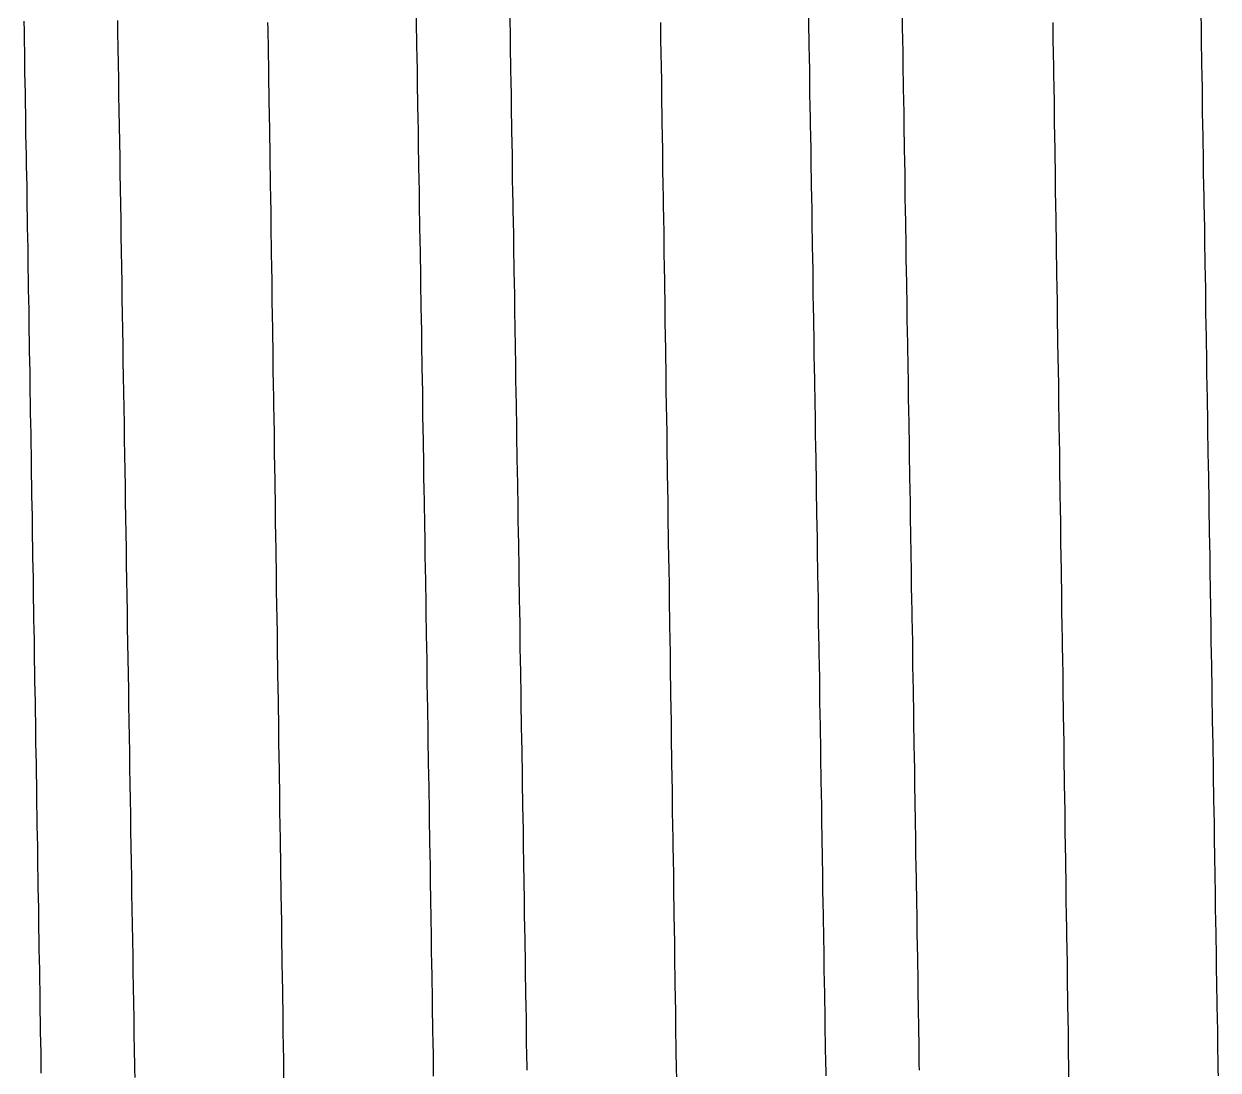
# Model space of a CAD drawing. Header units: millimetres. Extents: x 0 to 3800, y -67 to 2530.
# Drawn here: x 2234.521 to 2239.208, y 892.803 to 896.909 of the extents above; entities that cross this region are included whole.
import ezdxf

# ---------------------------------------------------------------- set-up
doc = ezdxf.new("R2010")
doc.units = ezdxf.units.MM
doc.layers.add('내부선 및 부속', color=4, linetype='Continuous')

msp = doc.modelspace()

# ---------------------------------------------------------------- linework, layer by layer
at = {"layer": '내부선 및 부속', "linetype": 'Continuous', "flags": 128}
for points in [[(2234.5208, 896.9197), (2234.5218, 896.8797), (2234.5218, 896.8387), (2234.5228, 896.7987), (2234.5238, 896.7577), (2234.5238, 896.7177), (2234.5248, 896.6767), (2234.5258, 896.6367), (2234.5258, 896.5957), (2234.5268, 896.5557), (2234.5278, 896.5147), (2234.5278, 896.4747), (2234.5288, 896.4337), (2234.5298, 896.3937), (2234.5298, 896.3527), (2234.5308, 896.3127), (2234.5318, 896.2717), (2234.5318, 896.2317), (2234.5328, 896.1907), (2234.5338, 896.1507), (2234.5338, 896.1097), (2234.5348, 896.0697), (2234.5358, 896.0287), (2234.5358, 895.9887), (2234.5368, 895.9477), (2234.5378, 895.9077), (2234.5378, 895.9077), (2234.5378, 895.8667), (2234.5388, 895.8267), (2234.5398, 895.7857), (2234.5398, 895.7457), (2234.5408, 895.7057), (2234.5418, 895.6647), (2234.5418, 895.6247), (2234.5428, 895.5837), (2234.5438, 895.5437), (2234.5438, 895.5027), (2234.5448, 895.4627), (2234.5458, 895.4217), (2234.5458, 895.3817), (2234.5468, 895.3407), (2234.5478, 895.3007), (2234.5478, 895.2597), (2234.5488, 895.2197), (2234.5498, 895.1787), (2234.5498, 895.1387), (2234.5508, 895.0977), (2234.5508, 895.0577), (2234.5518, 895.0167), (2234.5528, 894.9767), (2234.5528, 894.9357), (2234.5538, 894.8957), (2234.5548, 894.8547), (2234.5548, 894.8147), (2234.5558, 894.7737), (2234.5568, 894.7337), (2234.5568, 894.6927), (2234.5578, 894.6527), (2234.5588, 894.6117), (2234.5588, 894.5717), (2234.5598, 894.5317), (2234.5608, 894.4907), (2234.5608, 894.4507), (2234.5618, 894.4097), (2234.5628, 894.3697), (2234.5628, 894.3287), (2234.5638, 894.2887), (2234.5648, 894.2477), (2234.5648, 894.2077), (2234.5658, 894.1667), (2234.5668, 894.1267), (2234.5668, 894.0857), (2234.5678, 894.0457), (2234.5688, 894.0047), (2234.5688, 893.9647), (2234.5698, 893.9237), (2234.5698, 893.8837), (2234.5708, 893.8427), (2234.5718, 893.8027), (2234.5718, 893.7617), (2234.5728, 893.7217), (2234.5738, 893.6807), (2234.5738, 893.6407), (2234.5748, 893.5997), (2234.5758, 893.5597), (2234.5758, 893.5187), (2234.5768, 893.4787), (2234.5778, 893.4377), (2234.5778, 893.3977), (2234.5788, 893.3567), (2234.5798, 893.3167), (2234.5798, 893.2767), (2234.5808, 893.2357), (2234.5818, 893.1957), (2234.5818, 893.1547), (2234.5828, 893.1147), (2234.5838, 893.0737), (2234.5838, 893.0337), (2234.5848, 892.9927), (2234.5848, 892.9527), (2234.5858, 892.9117), (2234.5868, 892.8717), (2234.5868, 892.8307), (2234.5878, 892.7907)], [(2234.8878, 896.9217), (2234.8888, 896.8917), (2234.8888, 896.8607), (2234.8898, 896.8297), (2234.8898, 896.7987), (2234.8908, 896.7687), (2234.8908, 896.7377), (2234.8918, 896.7067), (2234.8918, 896.6767), (2234.8928, 896.6457), (2234.8928, 896.6147), (2234.8938, 896.5837), (2234.8938, 896.5537), (2234.8948, 896.5227), (2234.8948, 896.4917), (2234.8958, 896.4617), (2234.8958, 896.4307), (2234.8968, 896.3997), (2234.8968, 896.3687), (2234.8978, 896.3387), (2234.8978, 896.3077), (2234.8988, 896.2767), (2234.8988, 896.2457), (2234.8998, 896.2157), (2234.8998, 896.1847), (2234.9008, 896.1537), (2234.9008, 896.1237), (2234.9018, 896.0927), (2234.9018, 896.0617), (2234.9028, 896.0307), (2234.9028, 896.0007), (2234.9038, 895.9697), (2234.9038, 895.9387), (2234.9048, 895.9077), (2234.9048, 895.8777), (2234.9058, 895.8467), (2234.9058, 895.8157), (2234.9068, 895.7857), (2234.9068, 895.7857), (2234.9068, 895.7547), (2234.9078, 895.7237), (2234.9078, 895.6927), (2234.9088, 895.6627), (2234.9088, 895.6317), (2234.9098, 895.6007), (2234.9098, 895.5697), (2234.9108, 895.5397), (2234.9108, 895.5087), (2234.9118, 895.4777), (2234.9118, 895.4477), (2234.9128, 895.4167), (2234.9128, 895.3857), (2234.9138, 895.3547), (2234.9138, 895.3247), (2234.9148, 895.2937), (2234.9148, 895.2627), (2234.9158, 895.2317), (2234.9158, 895.2017), (2234.9168, 895.1707), (2234.9168, 895.1397), (2234.9178, 895.1097), (2234.9178, 895.0787), (2234.9188, 895.0477), (2234.9188, 895.0167), (2234.9198, 894.9867), (2234.9198, 894.9557), (2234.9208, 894.9247), (2234.9208, 894.8937), (2234.9218, 894.8637), (2234.9218, 894.8327), (2234.9228, 894.8017), (2234.9228, 894.7717), (2234.9238, 894.7407), (2234.9238, 894.7097), (2234.9248, 894.6787), (2234.9248, 894.6487), (2234.9258, 894.6177), (2234.9258, 894.5867), (2234.9268, 894.5567), (2234.9268, 894.5257), (2234.9278, 894.4947), (2234.9278, 894.4637), (2234.9288, 894.4337), (2234.9288, 894.4027), (2234.9298, 894.3717), (2234.9298, 894.3407), (2234.9308, 894.3107), (2234.9308, 894.2797), (2234.9318, 894.2487), (2234.9318, 894.2187), (2234.9328, 894.1877), (2234.9328, 894.1567), (2234.9338, 894.1257), (2234.9338, 894.0957), (2234.9348, 894.0647), (2234.9348, 894.0337), (2234.9358, 894.0027), (2234.9358, 893.9727), (2234.9368, 893.9417), (2234.9368, 893.9107), (2234.9378, 893.8807), (2234.9378, 893.8497), (2234.9388, 893.8187), (2234.9388, 893.7877), (2234.9398, 893.7577), (2234.9398, 893.7267), (2234.9408, 893.6957), (2234.9408, 893.6647), (2234.9418, 893.6347), (2234.9418, 893.6037), (2234.9428, 893.5727), (2234.9428, 893.5427), (2234.9438, 893.5117), (2234.9438, 893.4807), (2234.9448, 893.4497), (2234.9448, 893.4197), (2234.9458, 893.3887), (2234.9458, 893.3577), (2234.9468, 893.3267), (2234.9468, 893.2967), (2234.9478, 893.2657), (2234.9478, 893.2347), (2234.9488, 893.2047), (2234.9488, 893.1737), (2234.9498, 893.1427), (2234.9498, 893.1117), (2234.9508, 893.0817), (2234.9508, 893.0507), (2234.9518, 893.0197), (2234.9518, 892.9887), (2234.9528, 892.9587), (2234.9528, 892.9277), (2234.9538, 892.8967), (2234.9538, 892.8667), (2234.9548, 892.8357), (2234.9548, 892.8047), (2234.9558, 892.7737)], [(2235.5408, 892.8027), (2235.5408, 892.8297), (2235.5408, 892.8567), (2235.5398, 892.8837), (2235.5398, 892.9107), (2235.5388, 892.9377), (2235.5388, 892.9647), (2235.5388, 892.9917), (2235.5378, 893.0187), (2235.5378, 893.0457), (2235.5368, 893.0727), (2235.5368, 893.0997), (2235.5368, 893.1267), (2235.5358, 893.1537), (2235.5358, 893.1807), (2235.5348, 893.2087), (2235.5348, 893.2357), (2235.5348, 893.2627), (2235.5338, 893.2897), (2235.5338, 893.3167), (2235.5328, 893.3437), (2235.5328, 893.3707), (2235.5328, 893.3977), (2235.5318, 893.4247), (2235.5318, 893.4517), (2235.5308, 893.4787), (2235.5308, 893.5057), (2235.5308, 893.5327), (2235.5298, 893.5597), (2235.5298, 893.5867), (2235.5288, 893.6137), (2235.5288, 893.6407), (2235.5278, 893.6687), (2235.5278, 893.6957), (2235.5278, 893.7227), (2235.5268, 893.7497), (2235.5268, 893.7767), (2235.5258, 893.8037), (2235.5258, 893.8307), (2235.5258, 893.8577), (2235.5248, 893.8847), (2235.5248, 893.9117), (2235.5238, 893.9387), (2235.5238, 893.9657), (2235.5238, 893.9927), (2235.5228, 894.0197), (2235.5228, 894.0467), (2235.5218, 894.0737), (2235.5218, 894.1007), (2235.5218, 894.1277), (2235.5208, 894.1557), (2235.5208, 894.1827), (2235.5198, 894.2097), (2235.5198, 894.2367), (2235.5198, 894.2637), (2235.5188, 894.2907), (2235.5188, 894.3177), (2235.5178, 894.3447), (2235.5178, 894.3717), (2235.5178, 894.3987), (2235.5168, 894.4257), (2235.5168, 894.4527), (2235.5158, 894.4797), (2235.5158, 894.5067), (2235.5158, 894.5337), (2235.5148, 894.5607), (2235.5148, 894.5877), (2235.5138, 894.6147), (2235.5138, 894.6427), (2235.5128, 894.6697), (2235.5128, 894.6967), (2235.5128, 894.7237), (2235.5118, 894.7507), (2235.5118, 894.7777), (2235.5108, 894.8047), (2235.5108, 894.8317), (2235.5108, 894.8587), (2235.5098, 894.8857), (2235.5098, 894.9127), (2235.5088, 894.9397), (2235.5088, 894.9667), (2235.5088, 894.9937), (2235.5078, 895.0207), (2235.5078, 895.0477), (2235.5068, 895.0747), (2235.5068, 895.1017), (2235.5068, 895.1297), (2235.5058, 895.1567), (2235.5058, 895.1837), (2235.5048, 895.2107), (2235.5048, 895.2377), (2235.5048, 895.2647), (2235.5038, 895.2917), (2235.5038, 895.3187), (2235.5028, 895.3457), (2235.5028, 895.3727), (2235.5018, 895.3997), (2235.5018, 895.4267), (2235.5018, 895.4537), (2235.5008, 895.4807), (2235.5008, 895.5077), (2235.5008, 895.5077), (2235.4998, 895.5347), (2235.4998, 895.5617), (2235.4998, 895.5887), (2235.4988, 895.6167), (2235.4988, 895.6437), (2235.4978, 895.6707), (2235.4978, 895.6977), (2235.4978, 895.7247), (2235.4968, 895.7517), (2235.4968, 895.7787), (2235.4958, 895.8057), (2235.4958, 895.8327), (2235.4958, 895.8597), (2235.4948, 895.8867), (2235.4948, 895.9137), (2235.4938, 895.9407), (2235.4938, 895.9677), (2235.4928, 895.9947), (2235.4928, 896.0217), (2235.4928, 896.0487), (2235.4918, 896.0767), (2235.4918, 896.1037), (2235.4908, 896.1307), (2235.4908, 896.1577), (2235.4908, 896.1847), (2235.4898, 896.2117), (2235.4898, 896.2387), (2235.4888, 896.2657), (2235.4888, 896.2927), (2235.4888, 896.3197), (2235.4878, 896.3467), (2235.4878, 896.3737), (2235.4868, 896.4007), (2235.4868, 896.4277), (2235.4858, 896.4547), (2235.4858, 896.4817), (2235.4858, 896.5087), (2235.4848, 896.5357), (2235.4848, 896.5637), (2235.4838, 896.5907), (2235.4838, 896.6177), (2235.4838, 896.6447), (2235.4828, 896.6717), (2235.4828, 896.6987), (2235.4818, 896.7257), (2235.4818, 896.7527), (2235.4808, 896.7797), (2235.4808, 896.8067), (2235.4808, 896.8337), (2235.4798, 896.8607), (2235.4798, 896.8877), (2235.4788, 896.9147)], [(2236.0608, 896.9317), (2236.0608, 896.9077), (2236.0608, 896.8837), (2236.0618, 896.8597), (2236.0618, 896.8367), (2236.0618, 896.8127), (2236.0628, 896.7887), (2236.0628, 896.7647), (2236.0638, 896.7407), (2236.0638, 896.7167), (2236.0638, 896.6927), (2236.0648, 896.6687), (2236.0648, 896.6457), (2236.0658, 896.6217), (2236.0658, 896.5977), (2236.0658, 896.5737), (2236.0668, 896.5497), (2236.0668, 896.5257), (2236.0678, 896.5017), (2236.0678, 896.4787), (2236.0678, 896.4547), (2236.0688, 896.4307), (2236.0688, 896.4067), (2236.0698, 896.3827), (2236.0698, 896.3587), (2236.0698, 896.3347), (2236.0708, 896.3107), (2236.0708, 896.2877), (2236.0718, 896.2637), (2236.0718, 896.2397), (2236.0718, 896.2157), (2236.0728, 896.1917), (2236.0728, 896.1677), (2236.0738, 896.1437), (2236.0738, 896.1207), (2236.0738, 896.1207), (2236.0738, 896.0967), (2236.0748, 896.0727), (2236.0748, 896.0487), (2236.0758, 896.0247), (2236.0758, 896.0007), (2236.0758, 895.9767), (2236.0768, 895.9537), (2236.0768, 895.9297), (2236.0768, 895.9057), (2236.0778, 895.8817), (2236.0778, 895.8577), (2236.0788, 895.8337), (2236.0788, 895.8097), (2236.0788, 895.7857), (2236.0798, 895.7627), (2236.0798, 895.7387), (2236.0808, 895.7147), (2236.0808, 895.6907), (2236.0808, 895.6667), (2236.0818, 895.6427), (2236.0818, 895.6187), (2236.0828, 895.5957), (2236.0828, 895.5717), (2236.0828, 895.5477), (2236.0838, 895.5237), (2236.0838, 895.4997), (2236.0848, 895.4757), (2236.0848, 895.4517), (2236.0848, 895.4277), (2236.0858, 895.4047), (2236.0858, 895.3807), (2236.0858, 895.3567), (2236.0868, 895.3327), (2236.0868, 895.3087), (2236.0878, 895.2847), (2236.0878, 895.2607), (2236.0878, 895.2377), (2236.0888, 895.2137), (2236.0888, 895.1897), (2236.0898, 895.1657), (2236.0898, 895.1417), (2236.0898, 895.1177), (2236.0908, 895.0937), (2236.0908, 895.0707), (2236.0918, 895.0467), (2236.0918, 895.0227), (2236.0918, 894.9987), (2236.0928, 894.9747), (2236.0928, 894.9507), (2236.0928, 894.9267), (2236.0938, 894.9027), (2236.0938, 894.8797), (2236.0948, 894.8557), (2236.0948, 894.8317), (2236.0948, 894.8077), (2236.0958, 894.7837), (2236.0958, 894.7597), (2236.0968, 894.7357), (2236.0968, 894.7127), (2236.0968, 894.6887), (2236.0978, 894.6647), (2236.0978, 894.6407), (2236.0978, 894.6167), (2236.0988, 894.5927), (2236.0988, 894.5687), (2236.0998, 894.5447), (2236.0998, 894.5217), (2236.0998, 894.4977), (2236.1008, 894.4737), (2236.1008, 894.4497), (2236.1018, 894.4257), (2236.1018, 894.4017), (2236.1018, 894.3777), (2236.1028, 894.3547), (2236.1028, 894.3307), (2236.1028, 894.3067), (2236.1038, 894.2827), (2236.1038, 894.2587), (2236.1048, 894.2347), (2236.1048, 894.2107), (2236.1048, 894.1877), (2236.1058, 894.1637), (2236.1058, 894.1397), (2236.1068, 894.1157), (2236.1068, 894.0917), (2236.1068, 894.0677), (2236.1078, 894.0437), (2236.1078, 894.0197), (2236.1078, 893.9967), (2236.1088, 893.9727), (2236.1088, 893.9487), (2236.1098, 893.9247), (2236.1098, 893.9007), (2236.1098, 893.8767), (2236.1108, 893.8527), (2236.1108, 893.8297), (2236.1118, 893.8057), (2236.1118, 893.7817), (2236.1118, 893.7577), (2236.1128, 893.7337), (2236.1128, 893.7337), (2236.1128, 893.7097), (2236.1128, 893.6857), (2236.1138, 893.6617), (2236.1138, 893.6387), (2236.1148, 893.6147), (2236.1148, 893.5907), (2236.1148, 893.5667), (2236.1158, 893.5427), (2236.1158, 893.5187), (2236.1168, 893.4947), (2236.1168, 893.4717), (2236.1168, 893.4477), (2236.1178, 893.4237), (2236.1178, 893.3997), (2236.1178, 893.3757), (2236.1188, 893.3517), (2236.1188, 893.3277), (2236.1198, 893.3047), (2236.1198, 893.2807), (2236.1198, 893.2567), (2236.1208, 893.2327), (2236.1208, 893.2087), (2236.1218, 893.1847), (2236.1218, 893.1607), (2236.1218, 893.1367), (2236.1228, 893.1137), (2236.1228, 893.0897), (2236.1228, 893.0657), (2236.1238, 893.0417), (2236.1238, 893.0177), (2236.1248, 892.9937), (2236.1248, 892.9697), (2236.1248, 892.9467), (2236.1258, 892.9227), (2236.1258, 892.8987), (2236.1268, 892.8747), (2236.1268, 892.8507), (2236.1268, 892.8267), (2236.1278, 892.8027), (2236.1278, 892.7787)], [(2236.4278, 896.9307), (2236.4278, 896.9067), (2236.4288, 896.8827), (2236.4288, 896.8587), (2236.4288, 896.8347), (2236.4298, 896.8107), (2236.4298, 896.7877), (2236.4308, 896.7637), (2236.4308, 896.7397), (2236.4308, 896.7157), (2236.4318, 896.6917), (2236.4318, 896.6677), (2236.4328, 896.6437), (2236.4328, 896.6197), (2236.4328, 896.5967), (2236.4338, 896.5727), (2236.4338, 896.5487), (2236.4348, 896.5247), (2236.4348, 896.5007), (2236.4348, 896.4767), (2236.4358, 896.4527), (2236.4358, 896.4297), (2236.4368, 896.4057), (2236.4368, 896.3817), (2236.4368, 896.3577), (2236.4378, 896.3337), (2236.4378, 896.3097), (2236.4378, 896.2857), (2236.4388, 896.2627), (2236.4388, 896.2387), (2236.4398, 896.2147), (2236.4398, 896.1907), (2236.4398, 896.1667), (2236.4408, 896.1427), (2236.4408, 896.1427), (2236.4408, 896.1187), (2236.4418, 896.0947), (2236.4418, 896.0717), (2236.4418, 896.0477), (2236.4428, 896.0237), (2236.4428, 895.9997), (2236.4438, 895.9757), (2236.4438, 895.9517), (2236.4438, 895.9277), (2236.4448, 895.9047), (2236.4448, 895.8807), (2236.4458, 895.8567), (2236.4458, 895.8327), (2236.4458, 895.8087), (2236.4468, 895.7847), (2236.4468, 895.7607), (2236.4478, 895.7367), (2236.4478, 895.7137), (2236.4478, 895.6897), (2236.4488, 895.6657), (2236.4488, 895.6417), (2236.4488, 895.6177), (2236.4498, 895.5937), (2236.4498, 895.5697), (2236.4508, 895.5467), (2236.4508, 895.5227), (2236.4508, 895.4987), (2236.4518, 895.4747), (2236.4518, 895.4507), (2236.4528, 895.4267), (2236.4528, 895.4027), (2236.4528, 895.3797), (2236.4538, 895.3557), (2236.4538, 895.3317), (2236.4548, 895.3077), (2236.4548, 895.2837), (2236.4548, 895.2597), (2236.4558, 895.2357), (2236.4558, 895.2117), (2236.4558, 895.1887), (2236.4568, 895.1647), (2236.4568, 895.1407), (2236.4578, 895.1167), (2236.4578, 895.0927), (2236.4578, 895.0687), (2236.4588, 895.0447), (2236.4588, 895.0217), (2236.4598, 894.9977), (2236.4598, 894.9737), (2236.4598, 894.9497), (2236.4608, 894.9257), (2236.4608, 894.9017), (2236.4618, 894.8777), (2236.4618, 894.8537), (2236.4618, 894.8307), (2236.4628, 894.8067), (2236.4628, 894.7827), (2236.4628, 894.7587), (2236.4638, 894.7347), (2236.4638, 894.7107), (2236.4648, 894.6867), (2236.4648, 894.6637), (2236.4648, 894.6397), (2236.4658, 894.6157), (2236.4658, 894.5917), (2236.4668, 894.5677), (2236.4668, 894.5437), (2236.4668, 894.5197), (2236.4678, 894.4967), (2236.4678, 894.4727), (2236.4678, 894.4487), (2236.4688, 894.4247), (2236.4688, 894.4007), (2236.4698, 894.3767), (2236.4698, 894.3527), (2236.4698, 894.3287), (2236.4708, 894.3057), (2236.4708, 894.2817), (2236.4718, 894.2577), (2236.4718, 894.2337), (2236.4718, 894.2097), (2236.4728, 894.1857), (2236.4728, 894.1617), (2236.4728, 894.1387), (2236.4738, 894.1147), (2236.4738, 894.0907), (2236.4748, 894.0667), (2236.4748, 894.0427), (2236.4748, 894.0187), (2236.4758, 893.9947), (2236.4758, 893.9707), (2236.4768, 893.9477), (2236.4768, 893.9237), (2236.4768, 893.8997), (2236.4778, 893.8757), (2236.4778, 893.8517), (2236.4778, 893.8277), (2236.4788, 893.8037), (2236.4788, 893.7807), (2236.4798, 893.7567), (2236.4798, 893.7567), (2236.4798, 893.7327), (2236.4798, 893.7087), (2236.4808, 893.6847), (2236.4808, 893.6607), (2236.4818, 893.6367), (2236.4818, 893.6137), (2236.4818, 893.5897), (2236.4828, 893.5657), (2236.4828, 893.5417), (2236.4828, 893.5177), (2236.4838, 893.4937), (2236.4838, 893.4697), (2236.4848, 893.4457), (2236.4848, 893.4227), (2236.4848, 893.3987), (2236.4858, 893.3747), (2236.4858, 893.3507), (2236.4868, 893.3267), (2236.4868, 893.3027), (2236.4868, 893.2787), (2236.4878, 893.2557), (2236.4878, 893.2317), (2236.4878, 893.2077), (2236.4888, 893.1837), (2236.4888, 893.1597), (2236.4898, 893.1357), (2236.4898, 893.1117), (2236.4898, 893.0877), (2236.4908, 893.0647), (2236.4908, 893.0407), (2236.4918, 893.0167), (2236.4918, 892.9927), (2236.4918, 892.9687), (2236.4928, 892.9447), (2236.4928, 892.9207), (2236.4928, 892.8977), (2236.4938, 892.8737), (2236.4938, 892.8497), (2236.4948, 892.8257), (2236.4948, 892.8017)], [(2237.0188, 896.9147), (2237.0198, 896.8877), (2237.0198, 896.8607), (2237.0198, 896.8337), (2237.0208, 896.8067), (2237.0208, 896.7797), (2237.0218, 896.7527), (2237.0218, 896.7257), (2237.0228, 896.6987), (2237.0228, 896.6717), (2237.0228, 896.6447), (2237.0238, 896.6177), (2237.0238, 896.5907), (2237.0248, 896.5637), (2237.0248, 896.5357), (2237.0248, 896.5087), (2237.0258, 896.4817), (2237.0258, 896.4547), (2237.0268, 896.4277), (2237.0268, 896.4007), (2237.0278, 896.3737), (2237.0278, 896.3467), (2237.0278, 896.3197), (2237.0288, 896.2927), (2237.0288, 896.2657), (2237.0298, 896.2387), (2237.0298, 896.2117), (2237.0298, 896.1847), (2237.0308, 896.1577), (2237.0308, 896.1307), (2237.0318, 896.1037), (2237.0318, 896.0767), (2237.0318, 896.0487), (2237.0328, 896.0217), (2237.0328, 895.9947), (2237.0338, 895.9677), (2237.0338, 895.9407), (2237.0348, 895.9137), (2237.0348, 895.8867), (2237.0348, 895.8597), (2237.0358, 895.8327), (2237.0358, 895.8057), (2237.0368, 895.7787), (2237.0368, 895.7517), (2237.0368, 895.7247), (2237.0378, 895.6977), (2237.0378, 895.6977), (2237.0378, 895.6707), (2237.0388, 895.6437), (2237.0388, 895.6167), (2237.0388, 895.5887), (2237.0398, 895.5617), (2237.0398, 895.5347), (2237.0408, 895.5077), (2237.0408, 895.4807), (2237.0408, 895.4537), (2237.0418, 895.4267), (2237.0418, 895.3997), (2237.0428, 895.3727), (2237.0428, 895.3457), (2237.0438, 895.3187), (2237.0438, 895.2917), (2237.0438, 895.2647), (2237.0448, 895.2377), (2237.0448, 895.2107), (2237.0458, 895.1837), (2237.0458, 895.1567), (2237.0458, 895.1297), (2237.0468, 895.1017), (2237.0468, 895.0747), (2237.0478, 895.0477), (2237.0478, 895.0207), (2237.0478, 894.9937), (2237.0488, 894.9667), (2237.0488, 894.9397), (2237.0498, 894.9127), (2237.0498, 894.8857), (2237.0498, 894.8587), (2237.0508, 894.8317), (2237.0508, 894.8047), (2237.0518, 894.7777), (2237.0518, 894.7507), (2237.0528, 894.7237), (2237.0528, 894.6967), (2237.0528, 894.6697), (2237.0538, 894.6427), (2237.0538, 894.6147), (2237.0548, 894.5877), (2237.0548, 894.5607), (2237.0548, 894.5337), (2237.0558, 894.5067), (2237.0558, 894.4797), (2237.0568, 894.4527), (2237.0568, 894.4257), (2237.0568, 894.3987), (2237.0578, 894.3717), (2237.0578, 894.3447), (2237.0588, 894.3177), (2237.0588, 894.2907), (2237.0588, 894.2637), (2237.0598, 894.2367), (2237.0598, 894.2097), (2237.0608, 894.1827), (2237.0608, 894.1557), (2237.0608, 894.1277), (2237.0618, 894.1007), (2237.0618, 894.0737), (2237.0628, 894.0467), (2237.0628, 894.0197), (2237.0628, 893.9927), (2237.0638, 893.9657), (2237.0638, 893.9387), (2237.0648, 893.9117), (2237.0648, 893.8847), (2237.0648, 893.8577), (2237.0658, 893.8307), (2237.0658, 893.8037), (2237.0668, 893.7767), (2237.0668, 893.7497), (2237.0678, 893.7227), (2237.0678, 893.6957), (2237.0678, 893.6687), (2237.0688, 893.6407), (2237.0688, 893.6137), (2237.0698, 893.5867), (2237.0698, 893.5597), (2237.0698, 893.5327), (2237.0708, 893.5057), (2237.0708, 893.4787), (2237.0718, 893.4517), (2237.0718, 893.4247), (2237.0718, 893.3977), (2237.0728, 893.3707), (2237.0728, 893.3437), (2237.0738, 893.3167), (2237.0738, 893.2897), (2237.0738, 893.2627), (2237.0748, 893.2357), (2237.0748, 893.2087), (2237.0758, 893.1807), (2237.0758, 893.1537), (2237.0758, 893.1267), (2237.0768, 893.0997), (2237.0768, 893.0727), (2237.0778, 893.0457), (2237.0778, 893.0187), (2237.0778, 892.9917), (2237.0778, 892.9917), (2237.0788, 892.9647), (2237.0788, 892.9377), (2237.0798, 892.9107), (2237.0798, 892.8837), (2237.0798, 892.8567), (2237.0808, 892.8297), (2237.0808, 892.8027), (2237.0808, 892.8027)], [(2237.5998, 896.9317), (2237.6008, 896.9077), (2237.6008, 896.8837), (2237.6018, 896.8597), (2237.6018, 896.8367), (2237.6018, 896.8127), (2237.6028, 896.7887), (2237.6028, 896.7647), (2237.6038, 896.7407), (2237.6038, 896.7167), (2237.6038, 896.6927), (2237.6048, 896.6687), (2237.6048, 896.6457), (2237.6048, 896.6217), (2237.6058, 896.5977), (2237.6058, 896.5737), (2237.6068, 896.5497), (2237.6068, 896.5257), (2237.6068, 896.5017), (2237.6078, 896.4787), (2237.6078, 896.4547), (2237.6088, 896.4307), (2237.6088, 896.4067), (2237.6088, 896.3827), (2237.6098, 896.3587), (2237.6098, 896.3347), (2237.6108, 896.3107), (2237.6108, 896.2877), (2237.6108, 896.2637), (2237.6118, 896.2397), (2237.6118, 896.2157), (2237.6128, 896.1917), (2237.6128, 896.1677), (2237.6128, 896.1437), (2237.6138, 896.1207), (2237.6138, 896.1207), (2237.6138, 896.0967), (2237.6148, 896.0727), (2237.6148, 896.0487), (2237.6148, 896.0247), (2237.6158, 896.0007), (2237.6158, 895.9767), (2237.6168, 895.9537), (2237.6168, 895.9297), (2237.6168, 895.9057), (2237.6178, 895.8817), (2237.6178, 895.8577), (2237.6178, 895.8337), (2237.6188, 895.8097), (2237.6188, 895.7857), (2237.6198, 895.7627), (2237.6198, 895.7387), (2237.6198, 895.7147), (2237.6208, 895.6907), (2237.6208, 895.6667), (2237.6218, 895.6427), (2237.6218, 895.6187), (2237.6218, 895.5957), (2237.6228, 895.5717), (2237.6228, 895.5477), (2237.6238, 895.5237), (2237.6238, 895.4997), (2237.6238, 895.4757), (2237.6248, 895.4517), (2237.6248, 895.4277), (2237.6248, 895.4047), (2237.6258, 895.3807), (2237.6258, 895.3567), (2237.6268, 895.3327), (2237.6268, 895.3087), (2237.6268, 895.2847), (2237.6278, 895.2607), (2237.6278, 895.2377), (2237.6288, 895.2137), (2237.6288, 895.1897), (2237.6288, 895.1657), (2237.6298, 895.1417), (2237.6298, 895.1177), (2237.6308, 895.0937), (2237.6308, 895.0707), (2237.6308, 895.0467), (2237.6318, 895.0227), (2237.6318, 894.9987), (2237.6318, 894.9747), (2237.6328, 894.9507), (2237.6328, 894.9267), (2237.6338, 894.9027), (2237.6338, 894.8797), (2237.6338, 894.8557), (2237.6348, 894.8317), (2237.6348, 894.8077), (2237.6358, 894.7837), (2237.6358, 894.7597), (2237.6358, 894.7357), (2237.6368, 894.7127), (2237.6368, 894.6887), (2237.6378, 894.6647), (2237.6378, 894.6407), (2237.6378, 894.6167), (2237.6388, 894.5927), (2237.6388, 894.5687), (2237.6388, 894.5447), (2237.6398, 894.5217), (2237.6398, 894.4977), (2237.6408, 894.4737), (2237.6408, 894.4497), (2237.6408, 894.4257), (2237.6418, 894.4017), (2237.6418, 894.3777), (2237.6428, 894.3547), (2237.6428, 894.3307), (2237.6428, 894.3067), (2237.6438, 894.2827), (2237.6438, 894.2587), (2237.6438, 894.2347), (2237.6448, 894.2107), (2237.6448, 894.1877), (2237.6458, 894.1637), (2237.6458, 894.1397), (2237.6458, 894.1157), (2237.6468, 894.0917), (2237.6468, 894.0677), (2237.6478, 894.0437), (2237.6478, 894.0197), (2237.6478, 893.9967), (2237.6488, 893.9727), (2237.6488, 893.9487), (2237.6488, 893.9247), (2237.6498, 893.9007), (2237.6498, 893.8767), (2237.6508, 893.8527), (2237.6508, 893.8297), (2237.6508, 893.8057), (2237.6518, 893.7817), (2237.6518, 893.7577), (2237.6528, 893.7337), (2237.6528, 893.7337), (2237.6528, 893.7097), (2237.6528, 893.6857), (2237.6538, 893.6627), (2237.6538, 893.6387), (2237.6538, 893.6147), (2237.6548, 893.5907), (2237.6548, 893.5667), (2237.6558, 893.5427), (2237.6558, 893.5187), (2237.6558, 893.4947), (2237.6568, 893.4717), (2237.6568, 893.4477), (2237.6578, 893.4237), (2237.6578, 893.3997), (2237.6578, 893.3757), (2237.6588, 893.3517), (2237.6588, 893.3277), (2237.6588, 893.3047), (2237.6598, 893.2807), (2237.6598, 893.2567), (2237.6608, 893.2327), (2237.6608, 893.2087), (2237.6608, 893.1847), (2237.6618, 893.1607), (2237.6618, 893.1367), (2237.6628, 893.1137), (2237.6628, 893.0897), (2237.6628, 893.0657), (2237.6638, 893.0417), (2237.6638, 893.0177), (2237.6638, 892.9937), (2237.6648, 892.9697), (2237.6648, 892.9467), (2237.6658, 892.9227), (2237.6658, 892.8987), (2237.6658, 892.8747), (2237.6668, 892.8507), (2237.6668, 892.8267), (2237.6678, 892.8027), (2237.6678, 892.7797)], [(2237.9678, 896.9307), (2237.9678, 896.9067), (2237.9678, 896.8827), (2237.9688, 896.8587), (2237.9688, 896.8347), (2237.9698, 896.8107), (2237.9698, 896.7877), (2237.9698, 896.7637), (2237.9708, 896.7397), (2237.9708, 896.7157), (2237.9718, 896.6917), (2237.9718, 896.6677), (2237.9718, 896.6437), (2237.9728, 896.6197), (2237.9728, 896.5967), (2237.9738, 896.5727), (2237.9738, 896.5487), (2237.9738, 896.5247), (2237.9748, 896.5007), (2237.9748, 896.4767), (2237.9758, 896.4527), (2237.9758, 896.4297), (2237.9758, 896.4057), (2237.9768, 896.3817), (2237.9768, 896.3577), (2237.9778, 896.3337), (2237.9778, 896.3097), (2237.9778, 896.2857), (2237.9788, 896.2627), (2237.9788, 896.2387), (2237.9788, 896.2147), (2237.9798, 896.1907), (2237.9798, 896.1667), (2237.9808, 896.1427), (2237.9808, 896.1427), (2237.9808, 896.1187), (2237.9808, 896.0947), (2237.9818, 896.0717), (2237.9818, 896.0477), (2237.9828, 896.0237), (2237.9828, 895.9997), (2237.9828, 895.9757), (2237.9838, 895.9517), (2237.9838, 895.9277), (2237.9848, 895.9047), (2237.9848, 895.8807), (2237.9848, 895.8567), (2237.9858, 895.8327), (2237.9858, 895.8087), (2237.9868, 895.7847), (2237.9868, 895.7607), (2237.9868, 895.7367), (2237.9878, 895.7137), (2237.9878, 895.6897), (2237.9888, 895.6657), (2237.9888, 895.6417), (2237.9888, 895.6177), (2237.9898, 895.5937), (2237.9898, 895.5697), (2237.9898, 895.5467), (2237.9908, 895.5227), (2237.9908, 895.4987), (2237.9918, 895.4747), (2237.9918, 895.4507), (2237.9918, 895.4267), (2237.9928, 895.4027), (2237.9928, 895.3797), (2237.9938, 895.3557), (2237.9938, 895.3317), (2237.9938, 895.3077), (2237.9948, 895.2837), (2237.9948, 895.2597), (2237.9958, 895.2357), (2237.9958, 895.2117), (2237.9958, 895.1887), (2237.9968, 895.1647), (2237.9968, 895.1407), (2237.9968, 895.1167), (2237.9978, 895.0927), (2237.9978, 895.0687), (2237.9988, 895.0447), (2237.9988, 895.0217), (2237.9988, 894.9977), (2237.9998, 894.9737), (2237.9998, 894.9497), (2238.0008, 894.9257), (2238.0008, 894.9017), (2238.0008, 894.8777), (2238.0018, 894.8537), (2238.0018, 894.8307), (2238.0018, 894.8067), (2238.0028, 894.7827), (2238.0028, 894.7587), (2238.0038, 894.7347), (2238.0038, 894.7107), (2238.0038, 894.6867), (2238.0048, 894.6637), (2238.0048, 894.6397), (2238.0058, 894.6157), (2238.0058, 894.5917), (2238.0058, 894.5677), (2238.0068, 894.5437), (2238.0068, 894.5197), (2238.0078, 894.4967), (2238.0078, 894.4727), (2238.0078, 894.4487), (2238.0088, 894.4247), (2238.0088, 894.4007), (2238.0088, 894.3767), (2238.0098, 894.3527), (2238.0098, 894.3287), (2238.0108, 894.3057), (2238.0108, 894.2817), (2238.0108, 894.2577), (2238.0118, 894.2337), (2238.0118, 894.2097), (2238.0128, 894.1857), (2238.0128, 894.1617), (2238.0128, 894.1387), (2238.0138, 894.1147), (2238.0138, 894.0907), (2238.0138, 894.0667), (2238.0148, 894.0427), (2238.0148, 894.0187), (2238.0158, 893.9947), (2238.0158, 893.9707), (2238.0158, 893.9477), (2238.0168, 893.9237), (2238.0168, 893.8997), (2238.0178, 893.8757), (2238.0178, 893.8517), (2238.0178, 893.8277), (2238.0188, 893.8037), (2238.0188, 893.7807), (2238.0188, 893.7567), (2238.0188, 893.7567), (2238.0198, 893.7327), (2238.0198, 893.7087), (2238.0208, 893.6847), (2238.0208, 893.6607), (2238.0208, 893.6367), (2238.0218, 893.6137), (2238.0218, 893.5897), (2238.0228, 893.5657), (2238.0228, 893.5417), (2238.0228, 893.5177), (2238.0238, 893.4937), (2238.0238, 893.4697), (2238.0238, 893.4457), (2238.0248, 893.4227), (2238.0248, 893.3987), (2238.0258, 893.3747), (2238.0258, 893.3507), (2238.0258, 893.3267), (2238.0268, 893.3027), (2238.0268, 893.2787), (2238.0278, 893.2557), (2238.0278, 893.2317), (2238.0278, 893.2077), (2238.0288, 893.1837), (2238.0288, 893.1597), (2238.0288, 893.1357), (2238.0298, 893.1117), (2238.0298, 893.0877), (2238.0308, 893.0647), (2238.0308, 893.0407), (2238.0308, 893.0167), (2238.0318, 892.9927), (2238.0318, 892.9687), (2238.0318, 892.9447), (2238.0328, 892.9207), (2238.0328, 892.8977), (2238.0338, 892.8737), (2238.0338, 892.8497), (2238.0338, 892.8257), (2238.0348, 892.8017)], [(2238.5588, 896.9147), (2238.5588, 896.8877), (2238.5598, 896.8607), (2238.5598, 896.8337), (2238.5608, 896.8067), (2238.5608, 896.7797), (2238.5618, 896.7527), (2238.5618, 896.7257), (2238.5618, 896.6987), (2238.5628, 896.6717), (2238.5628, 896.6447), (2238.5638, 896.6177), (2238.5638, 896.5907), (2238.5638, 896.5637), (2238.5648, 896.5357), (2238.5648, 896.5087), (2238.5658, 896.4817), (2238.5658, 896.4547), (2238.5668, 896.4277), (2238.5668, 896.4007), (2238.5668, 896.3737), (2238.5678, 896.3467), (2238.5678, 896.3197), (2238.5688, 896.2927), (2238.5688, 896.2657), (2238.5688, 896.2387), (2238.5698, 896.2117), (2238.5698, 896.1847), (2238.5708, 896.1577), (2238.5708, 896.1307), (2238.5708, 896.1037), (2238.5718, 896.0767), (2238.5718, 896.0487), (2238.5728, 896.0217), (2238.5728, 895.9947), (2238.5738, 895.9677), (2238.5738, 895.9407), (2238.5738, 895.9137), (2238.5748, 895.8867), (2238.5748, 895.8597), (2238.5758, 895.8327), (2238.5758, 895.8057), (2238.5758, 895.7787), (2238.5768, 895.7517), (2238.5768, 895.7247), (2238.5778, 895.6977), (2238.5778, 895.6977), (2238.5778, 895.6707), (2238.5778, 895.6437), (2238.5788, 895.6167), (2238.5788, 895.5887), (2238.5798, 895.5617), (2238.5798, 895.5347), (2238.5808, 895.5077), (2238.5808, 895.4807), (2238.5808, 895.4537), (2238.5818, 895.4267), (2238.5818, 895.3997), (2238.5828, 895.3727), (2238.5828, 895.3457), (2238.5828, 895.3187), (2238.5838, 895.2917), (2238.5838, 895.2647), (2238.5848, 895.2377), (2238.5848, 895.2107), (2238.5848, 895.1837), (2238.5858, 895.1567), (2238.5858, 895.1297), (2238.5868, 895.1017), (2238.5868, 895.0747), (2238.5868, 895.0477), (2238.5878, 895.0207), (2238.5878, 894.9937), (2238.5888, 894.9667), (2238.5888, 894.9397), (2238.5888, 894.9127), (2238.5898, 894.8857), (2238.5898, 894.8587), (2238.5908, 894.8317), (2238.5908, 894.8047), (2238.5918, 894.7777), (2238.5918, 894.7507), (2238.5918, 894.7237), (2238.5928, 894.6967), (2238.5928, 894.6697), (2238.5938, 894.6427), (2238.5938, 894.6147), (2238.5938, 894.5877), (2238.5948, 894.5607), (2238.5948, 894.5337), (2238.5958, 894.5067), (2238.5958, 894.4797), (2238.5958, 894.4527), (2238.5968, 894.4257), (2238.5968, 894.3987), (2238.5978, 894.3717), (2238.5978, 894.3447), (2238.5978, 894.3177), (2238.5988, 894.2907), (2238.5988, 894.2637), (2238.5998, 894.2367), (2238.5998, 894.2097), (2238.5998, 894.1827), (2238.6008, 894.1557), (2238.6008, 894.1277), (2238.6018, 894.1007), (2238.6018, 894.0737), (2238.6018, 894.0467), (2238.6028, 894.0197), (2238.6028, 893.9927), (2238.6038, 893.9657), (2238.6038, 893.9387), (2238.6038, 893.9117), (2238.6048, 893.8847), (2238.6048, 893.8577), (2238.6058, 893.8307), (2238.6058, 893.8037), (2238.6068, 893.7767), (2238.6068, 893.7497), (2238.6068, 893.7227), (2238.6078, 893.6957), (2238.6078, 893.6687), (2238.6088, 893.6407), (2238.6088, 893.6137), (2238.6088, 893.5867), (2238.6098, 893.5597), (2238.6098, 893.5327), (2238.6108, 893.5057), (2238.6108, 893.4787), (2238.6108, 893.4517), (2238.6118, 893.4247), (2238.6118, 893.3977), (2238.6128, 893.3707), (2238.6128, 893.3437), (2238.6128, 893.3167), (2238.6138, 893.2897), (2238.6138, 893.2627), (2238.6148, 893.2357), (2238.6148, 893.2087), (2238.6148, 893.1807), (2238.6158, 893.1537), (2238.6158, 893.1267), (2238.6168, 893.0997), (2238.6168, 893.0727), (2238.6168, 893.0457), (2238.6178, 893.0187), (2238.6178, 892.9917), (2238.6178, 892.9917), (2238.6188, 892.9647), (2238.6188, 892.9377), (2238.6188, 892.9107), (2238.6198, 892.8837), (2238.6198, 892.8567), (2238.6208, 892.8297), (2238.6208, 892.8027), (2238.6208, 892.8027)], [(2239.1398, 896.9317), (2239.1408, 896.9077), (2239.1408, 896.8837), (2239.1408, 896.8597), (2239.1418, 896.8367), (2239.1418, 896.8127), (2239.1428, 896.7887), (2239.1428, 896.7647), (2239.1428, 896.7407), (2239.1438, 896.7167), (2239.1438, 896.6927), (2239.1448, 896.6687), (2239.1448, 896.6457), (2239.1448, 896.6217), (2239.1458, 896.5977), (2239.1458, 896.5737), (2239.1458, 896.5497), (2239.1468, 896.5257), (2239.1468, 896.5017), (2239.1478, 896.4787), (2239.1478, 896.4547), (2239.1478, 896.4307), (2239.1488, 896.4067), (2239.1488, 896.3827), (2239.1498, 896.3587), (2239.1498, 896.3347), (2239.1498, 896.3107), (2239.1508, 896.2877), (2239.1508, 896.2637), (2239.1518, 896.2397), (2239.1518, 896.2157), (2239.1518, 896.1917), (2239.1528, 896.1677), (2239.1528, 896.1437), (2239.1538, 896.1207), (2239.1538, 896.1207), (2239.1538, 896.0967), (2239.1538, 896.0727), (2239.1548, 896.0487), (2239.1548, 896.0247), (2239.1558, 896.0007), (2239.1558, 895.9767), (2239.1558, 895.9537), (2239.1568, 895.9297), (2239.1568, 895.9057), (2239.1578, 895.8817), (2239.1578, 895.8577), (2239.1578, 895.8337), (2239.1588, 895.8097), (2239.1588, 895.7857), (2239.1588, 895.7627), (2239.1598, 895.7387), (2239.1598, 895.7147), (2239.1608, 895.6907), (2239.1608, 895.6667), (2239.1608, 895.6427), (2239.1618, 895.6187), (2239.1618, 895.5957), (2239.1628, 895.5717), (2239.1628, 895.5477), (2239.1628, 895.5237), (2239.1638, 895.4997), (2239.1638, 895.4757), (2239.1648, 895.4517), (2239.1648, 895.4287), (2239.1648, 895.4047), (2239.1658, 895.3807), (2239.1658, 895.3567), (2239.1658, 895.3327), (2239.1668, 895.3087), (2239.1668, 895.2847), (2239.1678, 895.2607), (2239.1678, 895.2377), (2239.1678, 895.2137), (2239.1688, 895.1897), (2239.1688, 895.1657), (2239.1698, 895.1417), (2239.1698, 895.1177), (2239.1698, 895.0937), (2239.1708, 895.0707), (2239.1708, 895.0467), (2239.1718, 895.0227), (2239.1718, 894.9987), (2239.1718, 894.9747), (2239.1728, 894.9507), (2239.1728, 894.9267), (2239.1728, 894.9027), (2239.1738, 894.8797), (2239.1738, 894.8557), (2239.1748, 894.8317), (2239.1748, 894.8077), (2239.1748, 894.7837), (2239.1758, 894.7597), (2239.1758, 894.7357), (2239.1768, 894.7127), (2239.1768, 894.6887), (2239.1768, 894.6647), (2239.1778, 894.6407), (2239.1778, 894.6167), (2239.1778, 894.5927), (2239.1788, 894.5687), (2239.1788, 894.5457), (2239.1798, 894.5217), (2239.1798, 894.4977), (2239.1798, 894.4737), (2239.1808, 894.4497), (2239.1808, 894.4257), (2239.1818, 894.4017), (2239.1818, 894.3777), (2239.1818, 894.3547), (2239.1828, 894.3307), (2239.1828, 894.3067), (2239.1838, 894.2827), (2239.1838, 894.2587), (2239.1838, 894.2347), (2239.1848, 894.2107), (2239.1848, 894.1877), (2239.1848, 894.1637), (2239.1858, 894.1397), (2239.1858, 894.1157), (2239.1868, 894.0917), (2239.1868, 894.0677), (2239.1868, 894.0437), (2239.1878, 894.0197), (2239.1878, 893.9967), (2239.1888, 893.9727), (2239.1888, 893.9487), (2239.1888, 893.9247), (2239.1898, 893.9007), (2239.1898, 893.8767), (2239.1898, 893.8527), (2239.1908, 893.8297), (2239.1908, 893.8057), (2239.1918, 893.7817), (2239.1918, 893.7577), (2239.1918, 893.7337), (2239.1918, 893.7337), (2239.1928, 893.7097), (2239.1928, 893.6857), (2239.1938, 893.6627), (2239.1938, 893.6387), (2239.1938, 893.6147), (2239.1948, 893.5907), (2239.1948, 893.5667), (2239.1948, 893.5427), (2239.1958, 893.5187), (2239.1958, 893.4947), (2239.1968, 893.4717), (2239.1968, 893.4477), (2239.1968, 893.4237), (2239.1978, 893.3997), (2239.1978, 893.3757), (2239.1988, 893.3517), (2239.1988, 893.3277), (2239.1988, 893.3047), (2239.1998, 893.2807), (2239.1998, 893.2567), (2239.1998, 893.2327), (2239.2008, 893.2087), (2239.2008, 893.1847), (2239.2018, 893.1607), (2239.2018, 893.1367), (2239.2018, 893.1137), (2239.2028, 893.0897), (2239.2028, 893.0657), (2239.2028, 893.0417), (2239.2038, 893.0177), (2239.2038, 892.9937), (2239.2048, 892.9697), (2239.2048, 892.9467), (2239.2048, 892.9227), (2239.2058, 892.8987), (2239.2058, 892.8747), (2239.2068, 892.8507), (2239.2068, 892.8267), (2239.2068, 892.8027), (2239.2078, 892.7797)], [(2235.5428, 892.7277), (2235.5408, 892.8027), (2235.5408, 892.8027)], [(2237.0808, 892.8027), (2237.0818, 892.7757)], [(2238.6208, 892.8027), (2238.6208, 892.7757)]]:
    msp.add_lwpolyline(points, dxfattribs=at)

doc.saveas('drawing.dxf')
